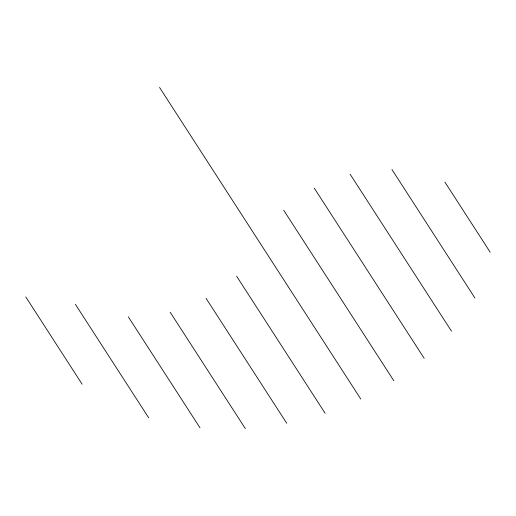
<?xml version="1.0" encoding="UTF-8"?>
<svg xmlns="http://www.w3.org/2000/svg" width="516" height="516" viewBox="0 0 516 516"><rect width="100%" height="100%" fill="white"/><g stroke="black" fill="none" stroke-linecap="round" stroke-linejoin="round"><path stroke-width="0.77" d="M444.895 182.077L490.2 252.227M391.954 169.538L474.92 298.003M350.151 174.247L451.506 331.195M314.263 188.121L424.204 358.356M283.71 210.244L393.831 380.769M159.547 87.43L360.761 399.003M236.605 276.189L325.099 413.226M206.045 298.312L286.741 423.268M170.157 312.186L245.319 428.57M128.355 316.895L200.002 427.835M75.413 304.356L148.698 417.831M25.8 296.971L82.134 384.207"/></g></svg>
